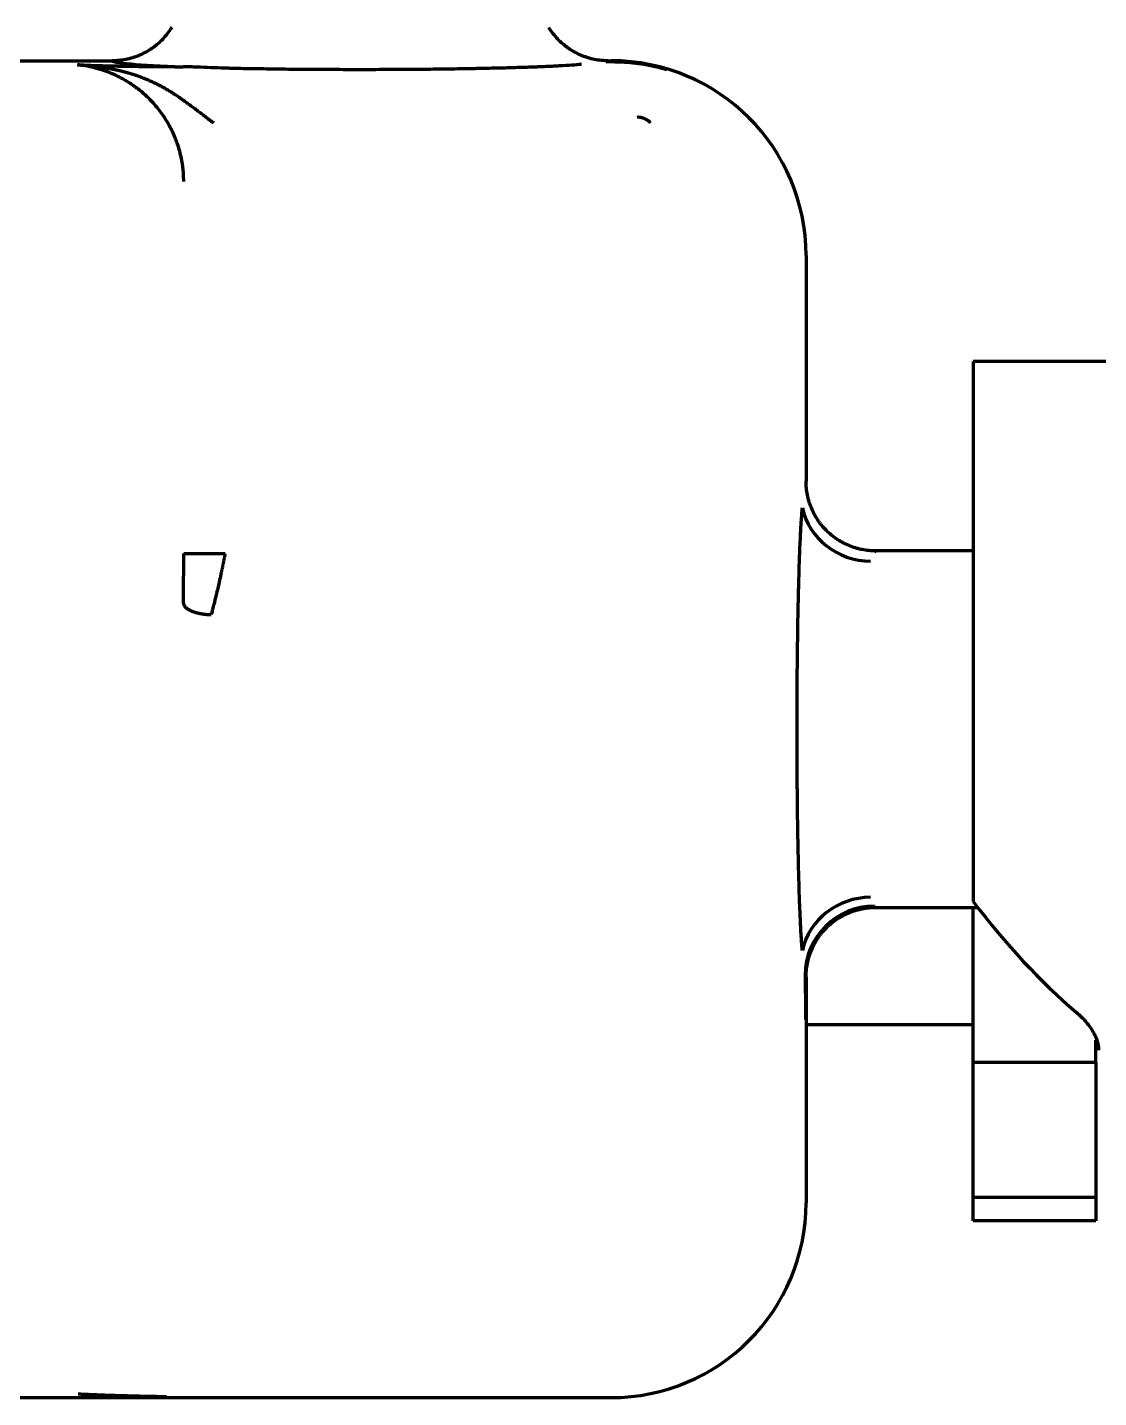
# Model space of a CAD drawing. Header units: inches. Extents: x -2983 to 7024, y 422 to 5529.
# Drawn here: x 6852.35 to 6871.57, y 2181.89 to 2206.49 of the extents above; entities that cross this region are included whole.
import ezdxf

# ---------------------------------------------------------------- set-up
doc = ezdxf.new("R2010")
doc.units = ezdxf.units.IN

msp = doc.modelspace()

# ---------------------------------------------------------------- linework, layer by layer
at = {"linetype": 'Continuous', "lineweight": 70}
for p, q in [((6822.323, 2205.892), (6853.874, 2205.892)), ((6862.739, 2205.874), (6862.81, 2205.876)), ((6862.774, 2205.892), (6862.826, 2205.892)), ((6866.324, 2202.394), (6866.324, 2198.342)), ((6869.324, 2200.492), (6869.324, 2190.797)), ((6877.324, 2200.492), (6869.324, 2200.492)), ((6869.324, 2197.092), (6867.575, 2197.092)), ((6867.575, 2190.692), (6869.404, 2190.692)), ((6869.324, 2187.907), (6869.324, 2190.692)), ((6866.324, 2189.442), (6866.324, 2185.39)), ((6866.324, 2188.592), (6869.325, 2188.592)), ((6871.524, 2187.907), (6871.524, 2188.309)), ((6869.324, 2187.467), (6869.324, 2187.907)), ((6871.524, 2187.907), (6869.324, 2187.907)), ((6871.524, 2187.907), (6871.524, 2187.467)), ((6869.324, 2185.487), (6869.324, 2187.467)), ((6871.524, 2187.467), (6871.524, 2185.487)), ((6869.324, 2185.063), (6869.324, 2185.487)), ((6871.524, 2185.487), (6869.324, 2185.487)), ((6871.524, 2185.487), (6871.524, 2185.063)), ((6871.524, 2185.063), (6869.324, 2185.063)), ((6822.323, 2181.892), (6862.826, 2181.892))]:
    msp.add_line(p, q, dxfattribs=at)
for centre, major_axis, ratio, start_param, end_param in [((6858.324, 2205.894), (-4.45, 0), 0.034921, 0.009805, 0.776188), ((6862.822, 2202.39), (2.478, 2.478), 0.998783, 5.498396, 7.067974), ((6867.483, 2198.087), (-1.245, 0.111), 0.942269, 0.285425, 1.654635), ((6855.08, 2197.083), (0, 2.217), 0.034899, 4.280588, 4.695116), ((6867.575, 2193.892), (0, 3.2), 0.048562, 0, 0.126027), ((6867.483, 2189.697), (-1.245, -0.111), 0.942278, 4.628736, 5.997943), ((6871.574, 2193.892), (-3.879, 6.325), 0.486103, 1.769102, 2.160068), ((6867.555, 2189.477), (-1.205, -0.332), 0.991474, 4.445601, 6.012009), ((6867.575, 2193.892), (0, 3.2), 0.048562, 3.015566, 3.141593), ((6862.822, 2185.394), (2.478, -2.478), 0.998783, 5.498396, 7.067974)]:
    msp.add_ellipse(centre, major_axis=major_axis, ratio=ratio, start_param=start_param, end_param=end_param, dxfattribs=at)
for points, degree, knots in [([(6854.941, 2206.491), (6854.932, 2206.476), (6854.923, 2206.461), (6854.867, 2206.379), (6854.816, 2206.316), (6854.729, 2206.229), (6854.699, 2206.202), (6854.651, 2206.163), (6854.635, 2206.15), (6854.602, 2206.126), (6854.585, 2206.114), (6854.5, 2206.057), (6854.429, 2206.019), (6854.334, 2205.979), (6854.315, 2205.972), (6854.276, 2205.958), (6854.256, 2205.952), (6854.198, 2205.934), (6854.158, 2205.924), (6854.038, 2205.9), (6853.957, 2205.892), (6853.874, 2205.892)], 3, [0, 0, 0, 0, 0.040307, 0.040307, 0.232246, 0.232246, 0.328215, 0.328215, 0.3762, 0.3762, 0.424184, 0.424184, 0.616123, 0.616123, 0.664107, 0.664107, 0.712092, 0.712092, 0.808061, 0.808061, 1, 1, 1, 1]), ([(6862.774, 2205.892), (6862.691, 2205.892), (6862.61, 2205.9), (6862.491, 2205.924), (6862.451, 2205.934), (6862.392, 2205.952), (6862.372, 2205.958), (6862.334, 2205.972), (6862.314, 2205.979), (6862.22, 2206.019), (6862.148, 2206.057), (6862.063, 2206.114), (6862.047, 2206.126), (6862.014, 2206.15), (6861.997, 2206.163), (6861.95, 2206.202), (6861.919, 2206.229), (6861.833, 2206.316), (6861.781, 2206.379), (6861.726, 2206.461), (6861.716, 2206.476), (6861.707, 2206.491)], 3, [0, 0, 0, 0, 0.191939, 0.191939, 0.287908, 0.287908, 0.335893, 0.335893, 0.383877, 0.383877, 0.575816, 0.575816, 0.6238, 0.6238, 0.671785, 0.671785, 0.767754, 0.767754, 0.959693, 0.959693, 1, 1, 1, 1]), ([(6855.696, 2204.773), (6855.688, 2204.779), (6855.67, 2204.792), (6855.642, 2204.813), (6855.614, 2204.834), (6855.585, 2204.856), (6855.555, 2204.879), (6855.525, 2204.902), (6855.494, 2204.926), (6855.461, 2204.95), (6855.429, 2204.975), (6855.395, 2205.001), (6855.36, 2205.027), (6855.325, 2205.053), (6855.289, 2205.08), (6855.252, 2205.107), (6855.214, 2205.135), (6855.181, 2205.159), (6855.151, 2205.18), (6855.124, 2205.2), (6855.094, 2205.221), (6855.061, 2205.244), (6855.026, 2205.268), (6854.987, 2205.293), (6854.946, 2205.32), (6854.901, 2205.347), (6854.854, 2205.375), (6854.804, 2205.404), (6854.75, 2205.433), (6854.694, 2205.462), (6854.635, 2205.492), (6854.572, 2205.521), (6854.507, 2205.549), (6854.46, 2205.569), (6854.433, 2205.579), (6854.426, 2205.582), (6854.418, 2205.585), (6854.41, 2205.588), (6854.403, 2205.591), (6854.394, 2205.594), (6854.386, 2205.597), (6854.378, 2205.6), (6854.369, 2205.604), (6854.36, 2205.607), (6854.351, 2205.61), (6854.342, 2205.613), (6854.332, 2205.617), (6854.322, 2205.62), (6854.313, 2205.624), (6854.303, 2205.627), (6854.292, 2205.63), (6854.282, 2205.634), (6854.271, 2205.637), (6854.26, 2205.641), (6854.249, 2205.644), (6854.238, 2205.648), (6854.227, 2205.651), (6854.215, 2205.655), (6854.203, 2205.659), (6854.191, 2205.662), (6854.179, 2205.666), (6854.167, 2205.669), (6854.155, 2205.673), (6854.142, 2205.676), (6854.129, 2205.68), (6854.116, 2205.683), (6854.103, 2205.687), (6854.09, 2205.69), (6854.076, 2205.694), (6854.062, 2205.697), (6854.049, 2205.701), (6854.035, 2205.704), (6854.021, 2205.708), (6854.006, 2205.711), (6853.992, 2205.714), (6853.977, 2205.718), (6853.962, 2205.721), (6853.947, 2205.724), (6853.932, 2205.728), (6853.917, 2205.731), (6853.902, 2205.734), (6853.886, 2205.737), (6853.871, 2205.74), (6853.855, 2205.744), (6853.839, 2205.747), (6853.823, 2205.75), (6853.807, 2205.753), (6853.791, 2205.756), (6853.774, 2205.758), (6853.758, 2205.761), (6853.741, 2205.764), (6853.724, 2205.767), (6853.708, 2205.769), (6853.691, 2205.772), (6853.674, 2205.775), (6853.656, 2205.777), (6853.639, 2205.78), (6853.622, 2205.782), (6853.605, 2205.784), (6853.587, 2205.787), (6853.57, 2205.789), (6853.552, 2205.791), (6853.534, 2205.793), (6853.517, 2205.795), (6853.499, 2205.797), (6853.481, 2205.799), (6853.464, 2205.801), (6853.446, 2205.803), (6853.428, 2205.805), (6853.411, 2205.806), (6853.393, 2205.808), (6853.375, 2205.809), (6853.357, 2205.811), (6853.34, 2205.812), (6853.322, 2205.814), (6853.304, 2205.815), (6853.287, 2205.816), (6853.269, 2205.817), (6853.258, 2205.818), (6853.252, 2205.818)], 3, [0, 0, 0, 0, 0.010322, 0.020917, 0.031783, 0.042918, 0.054322, 0.065992, 0.07793, 0.090135, 0.10261, 0.115357, 0.128381, 0.141688, 0.155285, 0.169182, 0.183389, 0.197921, 0.206997, 0.217185, 0.22844, 0.240748, 0.254097, 0.268481, 0.283899, 0.300353, 0.317855, 0.336423, 0.356083, 0.376874, 0.398842, 0.422037, 0.446392, 0.471925, 0.474589, 0.47733, 0.48015, 0.483047, 0.486022, 0.489076, 0.492208, 0.495419, 0.49871, 0.502079, 0.505528, 0.509058, 0.512668, 0.516358, 0.520129, 0.523977, 0.527903, 0.531906, 0.535987, 0.540146, 0.544384, 0.548699, 0.553094, 0.557567, 0.56212, 0.566752, 0.571465, 0.576258, 0.581131, 0.586086, 0.591123, 0.596241, 0.601442, 0.606726, 0.612094, 0.617545, 0.623081, 0.628703, 0.63441, 0.640203, 0.646083, 0.652051, 0.658108, 0.664253, 0.670488, 0.676814, 0.68323, 0.689739, 0.69634, 0.703035, 0.709824, 0.716709, 0.723689, 0.730767, 0.737942, 0.745217, 0.752591, 0.760066, 0.767642, 0.775321, 0.783104, 0.790992, 0.798986, 0.807087, 0.815295, 0.823613, 0.832032, 0.840543, 0.849148, 0.857845, 0.866637, 0.875524, 0.884506, 0.893584, 0.902759, 0.912032, 0.921403, 0.930873, 0.940443, 0.950113, 0.959885, 0.969758, 0.979735, 0.989815, 1, 1, 1, 1]), ([(6853.252, 2205.818), (6853.645, 2205.803), (6854.165, 2205.794), (6854.385, 2205.791), (6854.747, 2205.788), (6854.883, 2205.787), (6854.952, 2205.786), (6855.149, 2205.785)], 2, [0, 0, 0, 0.500003, 0.500003, 0.750004, 0.875005, 0.875005, 1, 1, 1]), ([(6855.157, 2203.726), (6855.157, 2203.772), (6855.155, 2203.818), (6855.151, 2203.888), (6855.149, 2203.911), (6855.144, 2203.956), (6855.141, 2203.979), (6855.126, 2204.092), (6855.108, 2204.181), (6855.073, 2204.31), (6855.06, 2204.353), (6855.039, 2204.416), (6855.031, 2204.437), (6855.015, 2204.479), (6855.007, 2204.499), (6854.965, 2204.602), (6854.927, 2204.679), (6854.844, 2204.825), (6854.799, 2204.895), (6854.727, 2204.992), (6854.703, 2205.024), (6854.652, 2205.086), (6854.626, 2205.115), (6854.549, 2205.199), (6854.496, 2205.251), (6854.389, 2205.345), (6854.336, 2205.388), (6854.255, 2205.446), (6854.228, 2205.464), (6854.174, 2205.499), (6854.122, 2205.532), (6854.069, 2205.562), (6854.018, 2205.589), (6853.992, 2205.602), (6853.917, 2205.639), (6853.869, 2205.66), (6853.775, 2205.697), (6853.73, 2205.713), (6853.644, 2205.741), (6853.602, 2205.753), (6853.542, 2205.768), (6853.522, 2205.773), (6853.484, 2205.782), (6853.465, 2205.785), (6853.374, 2205.803), (6853.309, 2205.812), (6853.252, 2205.818)], 3, [0, 0, 0, 0, 0.03125, 0.03125, 0.046875, 0.046875, 0.0625, 0.0625, 0.125, 0.125, 0.15625, 0.15625, 0.171875, 0.171875, 0.1875, 0.1875, 0.25, 0.25, 0.3125, 0.3125, 0.34375, 0.34375, 0.375, 0.375, 0.4375, 0.4375, 0.5, 0.5, 0.53125, 0.53125, 0.5625, 0.59375, 0.59375, 0.625, 0.625, 0.6875, 0.6875, 0.75, 0.75, 0.8125, 0.8125, 0.84375, 0.84375, 0.875, 0.875, 1, 1, 1, 1]), ([(6856.132, 2205.752), (6856.122, 2205.752), (6856.112, 2205.753), (6856.093, 2205.753), (6856.063, 2205.754), (6856.033, 2205.755), (6855.973, 2205.756), (6855.932, 2205.757), (6855.81, 2205.761), (6855.727, 2205.765), (6855.562, 2205.771), (6855.478, 2205.775), (6855.354, 2205.779), (6855.313, 2205.781), (6855.231, 2205.783), (6855.189, 2205.784), (6855.149, 2205.785)], 3, [0, 0, 0, 0, 0.03125, 0.03125, 0.0625, 0.125, 0.125, 0.25, 0.25, 0.5, 0.5, 0.75, 0.75, 0.875, 0.875, 1, 1, 1, 1]), ([(6862.295, 2205.826), (6862.244, 2205.821), (6862.185, 2205.817), (6862.051, 2205.807), (6861.977, 2205.803), (6861.813, 2205.794), (6861.723, 2205.789), (6861.602, 2205.784), (6861.577, 2205.783), (6861.527, 2205.781), (6861.45, 2205.778), (6861.37, 2205.775), (6861.206, 2205.77), (6861.091, 2205.766), (6860.849, 2205.76), (6860.722, 2205.757), (6860.557, 2205.753), (6860.523, 2205.752), (6860.456, 2205.751), (6860.354, 2205.749), (6860.18, 2205.746), (6860.037, 2205.744), (6859.929, 2205.742), (6859.893, 2205.742), (6859.819, 2205.741), (6859.782, 2205.74), (6859.597, 2205.738), (6859.447, 2205.737), (6859.144, 2205.734), (6858.991, 2205.733), (6858.681, 2205.732), (6858.525, 2205.732), (6858.289, 2205.732), (6858.21, 2205.732), (6858.054, 2205.732), (6857.976, 2205.732), (6857.743, 2205.733), (6857.59, 2205.734), (6857.285, 2205.736), (6857.134, 2205.737), (6856.948, 2205.739), (6856.91, 2205.74), (6856.837, 2205.741), (6856.726, 2205.742), (6856.618, 2205.744), (6856.405, 2205.747), (6856.267, 2205.749), (6856.132, 2205.752)], 3, [0, 0, 0, 0, 0.0625, 0.0625, 0.125, 0.125, 0.1875, 0.1875, 0.203125, 0.203125, 0.21875, 0.25, 0.25, 0.3125, 0.3125, 0.375, 0.375, 0.390625, 0.390625, 0.40625, 0.4375, 0.46875, 0.46875, 0.484375, 0.484375, 0.5, 0.5, 0.5625, 0.5625, 0.625, 0.625, 0.6875, 0.6875, 0.71875, 0.71875, 0.75, 0.75, 0.8125, 0.8125, 0.875, 0.875, 0.890625, 0.890625, 0.90625, 0.9375, 0.9375, 1, 1, 1, 1]), ([(6867.575, 2197.092), (6867.565, 2197.092), (6867.555, 2197.092), (6867.534, 2197.093), (6867.503, 2197.094), (6867.472, 2197.096), (6867.411, 2197.102), (6867.371, 2197.108), (6867.31, 2197.12), (6867.29, 2197.125), (6867.25, 2197.135), (6867.23, 2197.14), (6867.171, 2197.158), (6867.095, 2197.186), (6867.003, 2197.229), (6866.949, 2197.26), (6866.914, 2197.281), (6866.896, 2197.292), (6866.811, 2197.349), (6866.748, 2197.401), (6866.662, 2197.487), (6866.634, 2197.517), (6866.595, 2197.565), (6866.582, 2197.581), (6866.558, 2197.614), (6866.546, 2197.631), (6866.489, 2197.716), (6866.451, 2197.788), (6866.412, 2197.882), (6866.404, 2197.901), (6866.39, 2197.94), (6866.384, 2197.96), (6866.366, 2198.019), (6866.356, 2198.058), (6866.332, 2198.178), (6866.324, 2198.259), (6866.324, 2198.342)], 3, [0, 0, 0, 0, 0.015625, 0.015625, 0.03125, 0.0625, 0.0625, 0.125, 0.125, 0.15625, 0.15625, 0.1875, 0.1875, 0.25, 0.3125, 0.34375, 0.34375, 0.375, 0.375, 0.5, 0.5, 0.5625, 0.5625, 0.59375, 0.59375, 0.625, 0.625, 0.75, 0.75, 0.78125, 0.78125, 0.8125, 0.8125, 0.875, 0.875, 1, 1, 1, 1]), ([(6866.259, 2189.921), (6866.255, 2189.956), (6866.252, 2189.996), (6866.245, 2190.082), (6866.242, 2190.129), (6866.232, 2190.28), (6866.226, 2190.395), (6866.22, 2190.542), (6866.219, 2190.558), (6866.217, 2190.592), (6866.217, 2190.609), (6866.215, 2190.66), (6866.213, 2190.695), (6866.209, 2190.803), (6866.206, 2190.877), (6866.199, 2191.109), (6866.194, 2191.274), (6866.189, 2191.495), (6866.188, 2191.54), (6866.186, 2191.631), (6866.185, 2191.677), (6866.182, 2191.817), (6866.18, 2191.912), (6866.175, 2192.203), (6866.173, 2192.402), (6866.169, 2192.711), (6866.168, 2192.816), (6866.167, 2192.975), (6866.167, 2193.029), (6866.166, 2193.136), (6866.166, 2193.19), (6866.165, 2193.351), (6866.164, 2193.459), (6866.164, 2193.622), (6866.164, 2193.677), (6866.164, 2193.786), (6866.164, 2193.84), (6866.164, 2194.114), (6866.164, 2194.33), (6866.167, 2194.757), (6866.168, 2194.967), (6866.171, 2195.227), (6866.172, 2195.279), (6866.173, 2195.381), (6866.174, 2195.432), (6866.176, 2195.583), (6866.177, 2195.681), (6866.182, 2195.971), (6866.186, 2196.156), (6866.191, 2196.377), (6866.192, 2196.42), (6866.194, 2196.485), (6866.194, 2196.506), (6866.196, 2196.549), (6866.196, 2196.57), (6866.199, 2196.674), (6866.201, 2196.755), (6866.209, 2196.986), (6866.214, 2197.128), (6866.223, 2197.323), (6866.226, 2197.384), (6866.23, 2197.457), (6866.231, 2197.472), (6866.232, 2197.5), (6866.235, 2197.541), (6866.237, 2197.581), (6866.245, 2197.707), (6866.252, 2197.793), (6866.259, 2197.863)], 3, [0, 0, 0, 0, 0.03125, 0.03125, 0.0625, 0.0625, 0.125, 0.125, 0.132812, 0.132812, 0.140625, 0.140625, 0.15625, 0.15625, 0.1875, 0.1875, 0.25, 0.25, 0.265625, 0.265625, 0.28125, 0.28125, 0.3125, 0.3125, 0.375, 0.375, 0.40625, 0.40625, 0.421875, 0.421875, 0.4375, 0.4375, 0.46875, 0.46875, 0.484375, 0.484375, 0.5, 0.5, 0.5625, 0.5625, 0.625, 0.625, 0.640625, 0.640625, 0.65625, 0.65625, 0.6875, 0.6875, 0.75, 0.75, 0.765625, 0.765625, 0.773438, 0.773438, 0.78125, 0.78125, 0.8125, 0.8125, 0.875, 0.875, 0.90625, 0.90625, 0.914062, 0.914062, 0.921875, 0.9375, 0.9375, 1, 1, 1, 1]), ([(6855.157, 2197.045), (6855.158, 2197.045), (6855.165, 2197.045), (6855.19, 2197.045), (6855.207, 2197.045), (6855.251, 2197.045), (6855.278, 2197.045), (6855.339, 2197.045), (6855.373, 2197.045), (6855.447, 2197.045), (6855.487, 2197.045), (6855.569, 2197.045), (6855.612, 2197.045), (6855.697, 2197.045), (6855.74, 2197.045), (6855.822, 2197.045), (6855.862, 2197.045), (6855.899, 2197.045)], 3, [0, 0, 0, 0, 0.125, 0.125, 0.25, 0.25, 0.375, 0.375, 0.5, 0.5, 0.625, 0.625, 0.75, 0.75, 0.875, 0.875, 1, 1, 1, 1]), ([(6855.899, 2197.045), (6855.898, 2197.037), (6855.895, 2197.023), (6855.891, 2197), (6855.886, 2196.978), (6855.882, 2196.954), (6855.877, 2196.931), (6855.873, 2196.907), (6855.868, 2196.883), (6855.863, 2196.859), (6855.858, 2196.834), (6855.853, 2196.809), (6855.847, 2196.784), (6855.842, 2196.758), (6855.836, 2196.733), (6855.823, 2196.67), (6855.8, 2196.564), (6855.772, 2196.442), (6855.74, 2196.308), (6855.716, 2196.208), (6855.694, 2196.12), (6855.681, 2196.072), (6855.67, 2196.028), (6855.659, 2195.987), (6855.653, 2195.962), (6855.65, 2195.95)], 3, [0, 0, 0, 0, 0.01957, 0.03943, 0.05958, 0.08002, 0.10075, 0.121769, 0.143077, 0.164673, 0.186558, 0.208729, 0.231186, 0.253929, 0.276956, 0.300265, 0.419812, 0.56067, 0.632825, 0.787481, 0.836749, 0.882622, 0.925112, 0.964232, 1, 1, 1, 1]), ([(6855.15, 2196.155), (6855.15, 2196.154), (6855.15, 2196.151), (6855.151, 2196.147), (6855.152, 2196.142), (6855.153, 2196.138), (6855.154, 2196.133), (6855.156, 2196.129), (6855.158, 2196.125), (6855.16, 2196.121), (6855.162, 2196.116), (6855.164, 2196.112), (6855.167, 2196.108), (6855.17, 2196.104), (6855.173, 2196.099), (6855.176, 2196.095), (6855.18, 2196.091), (6855.183, 2196.087), (6855.187, 2196.083), (6855.191, 2196.079), (6855.196, 2196.075), (6855.2, 2196.071), (6855.205, 2196.067), (6855.21, 2196.063), (6855.215, 2196.059), (6855.22, 2196.056), (6855.225, 2196.052), (6855.231, 2196.048), (6855.237, 2196.045), (6855.243, 2196.041), (6855.249, 2196.038), (6855.255, 2196.034), (6855.262, 2196.031), (6855.268, 2196.027), (6855.275, 2196.024), (6855.282, 2196.021), (6855.289, 2196.018), (6855.296, 2196.014), (6855.303, 2196.011), (6855.311, 2196.008), (6855.318, 2196.006), (6855.326, 2196.003), (6855.334, 2196), (6855.342, 2195.997), (6855.35, 2195.995), (6855.358, 2195.992), (6855.367, 2195.989), (6855.375, 2195.987), (6855.384, 2195.985), (6855.392, 2195.982), (6855.401, 2195.98), (6855.41, 2195.978), (6855.419, 2195.976), (6855.428, 2195.974), (6855.437, 2195.972), (6855.446, 2195.97), (6855.455, 2195.968), (6855.465, 2195.967), (6855.474, 2195.965), (6855.484, 2195.963), (6855.493, 2195.962), (6855.503, 2195.961), (6855.512, 2195.959), (6855.522, 2195.958), (6855.532, 2195.957), (6855.541, 2195.956), (6855.551, 2195.955), (6855.561, 2195.954), (6855.571, 2195.953), (6855.58, 2195.953), (6855.59, 2195.952), (6855.6, 2195.951), (6855.61, 2195.951), (6855.62, 2195.95), (6855.63, 2195.95), (6855.64, 2195.95), (6855.646, 2195.95), (6855.65, 2195.95)], 3, [0, 0, 0, 0, 0.01384, 0.027666, 0.041479, 0.055278, 0.069063, 0.082835, 0.096593, 0.110337, 0.124068, 0.137784, 0.151487, 0.165177, 0.178853, 0.192515, 0.206163, 0.219798, 0.233418, 0.247026, 0.260619, 0.274199, 0.287765, 0.301318, 0.314856, 0.328382, 0.341893, 0.355391, 0.368875, 0.382345, 0.395801, 0.409244, 0.422673, 0.436089, 0.449491, 0.462879, 0.476253, 0.489614, 0.502961, 0.516294, 0.529614, 0.54292, 0.556212, 0.56949, 0.582755, 0.596006, 0.609244, 0.622468, 0.635678, 0.648874, 0.662057, 0.675226, 0.688381, 0.701522, 0.71465, 0.727765, 0.740865, 0.753952, 0.767025, 0.780084, 0.79313, 0.806162, 0.819181, 0.832185, 0.845176, 0.858153, 0.871117, 0.884067, 0.897003, 0.909926, 0.922834, 0.93573, 0.948611, 0.961479, 0.974333, 0.987173, 1, 1, 1, 1]), ([(6866.324, 2189.442), (6866.324, 2189.525), (6866.332, 2189.606), (6866.356, 2189.726), (6866.366, 2189.765), (6866.384, 2189.824), (6866.39, 2189.844), (6866.404, 2189.883), (6866.412, 2189.902), (6866.451, 2189.996), (6866.489, 2190.068), (6866.546, 2190.153), (6866.558, 2190.17), (6866.582, 2190.203), (6866.595, 2190.219), (6866.634, 2190.267), (6866.662, 2190.297), (6866.748, 2190.384), (6866.811, 2190.435), (6866.896, 2190.492), (6866.914, 2190.503), (6866.949, 2190.525), (6867.003, 2190.555), (6867.095, 2190.598), (6867.171, 2190.626), (6867.23, 2190.644), (6867.25, 2190.649), (6867.29, 2190.659), (6867.31, 2190.664), (6867.371, 2190.676), (6867.411, 2190.682), (6867.472, 2190.688), (6867.503, 2190.69), (6867.534, 2190.691), (6867.555, 2190.692), (6867.565, 2190.692), (6867.575, 2190.692)], 3, [0, 0, 0, 0, 0.125, 0.125, 0.1875, 0.1875, 0.21875, 0.21875, 0.25, 0.25, 0.375, 0.375, 0.40625, 0.40625, 0.4375, 0.4375, 0.5, 0.5, 0.625, 0.625, 0.65625, 0.65625, 0.6875, 0.75, 0.8125, 0.8125, 0.84375, 0.84375, 0.875, 0.875, 0.9375, 0.9375, 0.96875, 0.984375, 0.984375, 1, 1, 1, 1]), ([(6866.306, 2189.477), (6866.306, 2189.477), (6866.306, 2189.477), (6866.308, 2189.402), (6866.311, 2189.242), (6866.314, 2188.972), (6866.314, 2188.778), (6866.314, 2188.678)], 3, [0, 0, 0, 0, 0.000073, 0.000073, 0.333382, 0.666691, 1, 1, 1, 1]), ([(6854.849, 2181.906), (6854.548, 2181.91), (6854.011, 2181.924), (6853.627, 2181.937), (6853.49, 2181.943), (6853.418, 2181.946), (6853.265, 2181.953)], 2, [0, 0, 0, 0.333319, 0.66666, 0.83333, 0.83333, 1, 1, 1])]:
    msp.add_open_spline(points, degree=degree, knots=knots, dxfattribs=at)
for points in [[(6862.81, 2205.876), (6862.862, 2205.876), (6862.973, 2205.875), (6863.159, 2205.864), (6863.363, 2205.84), (6863.585, 2205.799), (6863.745, 2205.758), (6863.827, 2205.733)], [(6863.538, 2204.776), (6863.519, 2204.794), (6863.481, 2204.823), (6863.428, 2204.852), (6863.379, 2204.869), (6863.335, 2204.877), (6863.308, 2204.877), (6863.296, 2204.876)], [(6871.174, 2188.809), (6871.236, 2188.757), (6871.345, 2188.649), (6871.426, 2188.54), (6871.46, 2188.486)], [(6871.46, 2188.486), (6871.485, 2188.445), (6871.527, 2188.363), (6871.566, 2188.244), (6871.574, 2188.168), (6871.574, 2188.131)]]:
    msp.add_open_spline(points, degree=3, dxfattribs=at)

doc.saveas('drawing.dxf')
